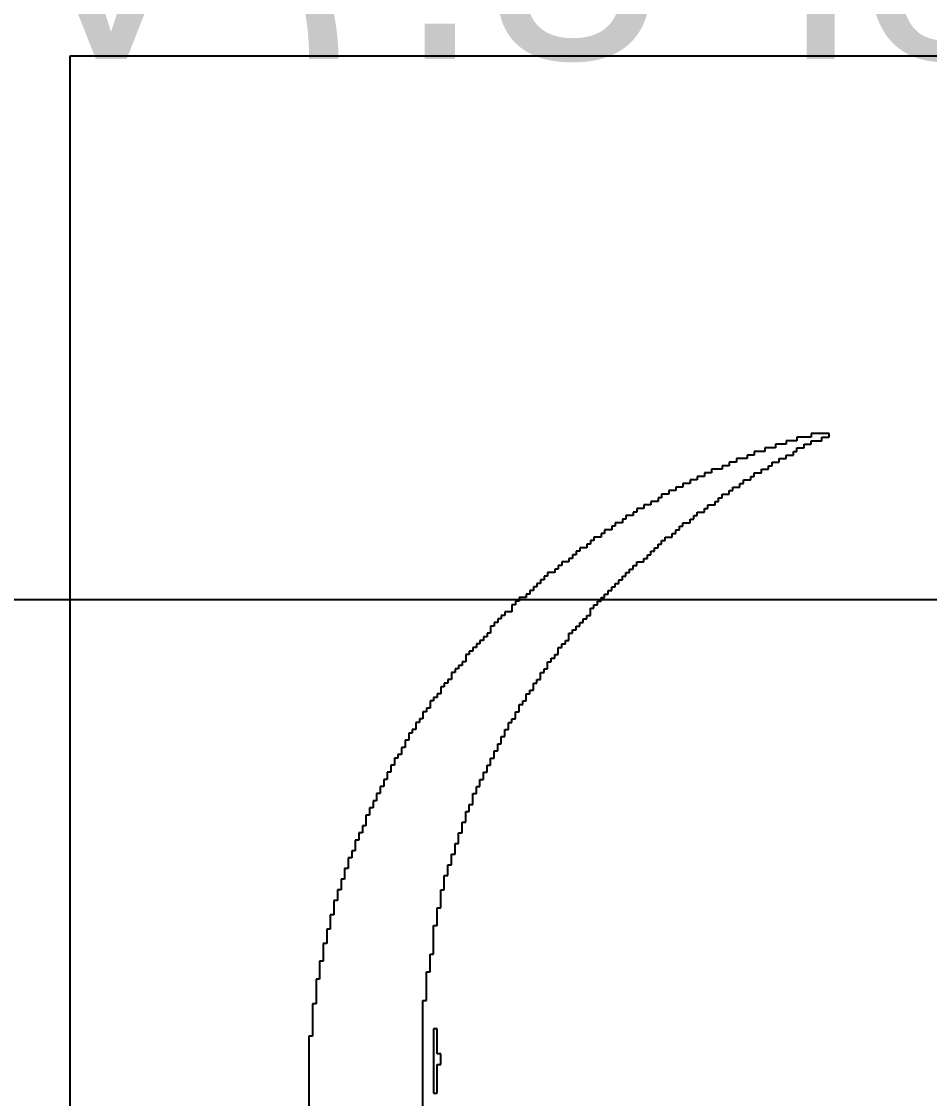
# Model space of a CAD drawing. Header units: inches. Extents: x -0.1 to 45, y 0.5 to 34.4.
# Drawn here: x 32.78 to 36.814, y 24.076 to 28.858 of the extents above; entities that cross this region are included whole.
import ezdxf

# ---------------------------------------------------------------- set-up
doc = ezdxf.new("R2010")
doc.units = ezdxf.units.IN
doc.styles.add('Arial', font='', dxfattribs={"height": 0.2})
doc.styles.get('Arial').set_extended_font_data('Arial')

msp = doc.modelspace()

# ---------------------------------------------------------------- linework, layer by layer
for p, q in [((32.9963, 20.1112), (32.9963, 28.7059)), ((32.9963, 28.7059), (41.6069, 28.7059)), ((36.3678, 27.0281), (36.2886, 27.0281)), ((36.2886, 27.0281), (36.2886, 27.0123)), ((36.3678, 27.0123), (36.3678, 27.0281)), ((36.1778, 26.9806), (36.1303, 26.9806)), ((36.1303, 26.9806), (36.1303, 26.9648)), ((36.2253, 26.9965), (36.1778, 26.9965)), ((36.1778, 26.9965), (36.1778, 26.9806)), ((36.2886, 27.0123), (36.2253, 27.0123)), ((36.2253, 27.0123), (36.2253, 26.9965)), ((36.257, 26.9648), (36.257, 26.9806)), ((36.257, 26.9806), (36.2886, 26.9806)), ((36.2886, 26.9806), (36.2886, 26.9965)), ((36.2886, 26.9965), (36.3361, 26.9965)), ((36.3361, 26.9965), (36.3361, 27.0123)), ((36.3361, 27.0123), (36.3678, 27.0123)), ((36.0354, 26.9332), (36.0037, 26.9332)), ((36.0037, 26.9332), (36.0037, 26.9173)), ((36.0828, 26.949), (36.0354, 26.949)), ((36.0354, 26.949), (36.0354, 26.9332)), ((36.1303, 26.9648), (36.0828, 26.9648)), ((36.0828, 26.9648), (36.0828, 26.949)), ((36.1778, 26.9173), (36.1778, 26.9332)), ((36.1778, 26.9332), (36.2095, 26.9332)), ((36.2095, 26.9332), (36.2095, 26.949)), ((36.2095, 26.949), (36.2253, 26.949)), ((36.2253, 26.949), (36.2253, 26.9648)), ((36.2253, 26.9648), (36.257, 26.9648)), ((35.9246, 26.8857), (35.8929, 26.8857)), ((35.8929, 26.8857), (35.8929, 26.8698)), ((35.9562, 26.9015), (35.9246, 26.9015)), ((35.9246, 26.9015), (35.9246, 26.8857)), ((36.0037, 26.9173), (35.9562, 26.9173)), ((35.9562, 26.9173), (35.9562, 26.9015)), ((36.0987, 26.8698), (36.0987, 26.8857)), ((36.0987, 26.8857), (36.1145, 26.8857)), ((36.1145, 26.8857), (36.1145, 26.9015)), ((36.1145, 26.9015), (36.1462, 26.9015)), ((36.1462, 26.9015), (36.1462, 26.9173)), ((36.1462, 26.9173), (36.1778, 26.9173)), ((35.8138, 26.8382), (35.7821, 26.8382)), ((35.7821, 26.8382), (35.7821, 26.8224)), ((35.8454, 26.854), (35.8138, 26.854)), ((35.8138, 26.854), (35.8138, 26.8382)), ((35.8929, 26.8698), (35.8454, 26.8698)), ((35.8454, 26.8698), (35.8454, 26.854)), ((36.0195, 26.8224), (36.0195, 26.8382)), ((36.0195, 26.8382), (36.0354, 26.8382)), ((36.0354, 26.8382), (36.0354, 26.854)), ((36.0354, 26.854), (36.067, 26.854)), ((36.067, 26.854), (36.067, 26.8698)), ((36.067, 26.8698), (36.0987, 26.8698)), ((35.7188, 26.7907), (35.6871, 26.7907)), ((35.6871, 26.7907), (35.6871, 26.7749)), ((35.7505, 26.8065), (35.7188, 26.8065)), ((35.7188, 26.8065), (35.7188, 26.7907)), ((35.7821, 26.8224), (35.7505, 26.8224)), ((35.7505, 26.8224), (35.7505, 26.8065)), ((35.9404, 26.7749), (35.9404, 26.7907)), ((35.9404, 26.7907), (35.972, 26.7907)), ((35.972, 26.7907), (35.972, 26.8065)), ((35.972, 26.8065), (35.9879, 26.8065)), ((35.9879, 26.8065), (35.9879, 26.8224)), ((35.9879, 26.8224), (36.0195, 26.8224)), ((35.6238, 26.7432), (35.608, 26.7432)), ((35.608, 26.7432), (35.608, 26.7274)), ((35.6555, 26.759), (35.6238, 26.759)), ((35.6238, 26.759), (35.6238, 26.7432)), ((35.6871, 26.7749), (35.6555, 26.7749)), ((35.6555, 26.7749), (35.6555, 26.759)), ((35.8771, 26.7274), (35.8771, 26.7432)), ((35.8771, 26.7432), (35.8929, 26.7432)), ((35.8929, 26.7432), (35.8929, 26.759)), ((35.8929, 26.759), (35.9246, 26.759)), ((35.9246, 26.759), (35.9246, 26.7749)), ((35.9246, 26.7749), (35.9404, 26.7749)), ((35.5447, 26.6957), (35.513, 26.6957)), ((35.513, 26.6957), (35.513, 26.6799)), ((35.5763, 26.7116), (35.5447, 26.7116)), ((35.5447, 26.7116), (35.5447, 26.6957)), ((35.608, 26.7274), (35.5763, 26.7274)), ((35.5763, 26.7274), (35.5763, 26.7116)), ((35.8138, 26.6799), (35.8138, 26.6957)), ((35.8138, 26.6957), (35.8296, 26.6957)), ((35.8296, 26.6957), (35.8296, 26.7116)), ((35.8296, 26.7116), (35.8613, 26.7116)), ((35.8613, 26.7116), (35.8613, 26.7274)), ((35.8613, 26.7274), (35.8771, 26.7274)), ((35.4655, 26.6482), (35.4497, 26.6482)), ((35.4497, 26.6482), (35.4497, 26.6324)), ((35.4972, 26.6641), (35.4655, 26.6641)), ((35.4655, 26.6641), (35.4655, 26.6482)), ((35.513, 26.6799), (35.4972, 26.6799)), ((35.4972, 26.6799), (35.4972, 26.6641)), ((35.7505, 26.6324), (35.7505, 26.6482)), ((35.7505, 26.6482), (35.7663, 26.6482)), ((35.7663, 26.6482), (35.7663, 26.6641)), ((35.7663, 26.6641), (35.7821, 26.6641)), ((35.7821, 26.6641), (35.7821, 26.6799)), ((35.7821, 26.6799), (35.8138, 26.6799)), ((35.4022, 26.6008), (35.3706, 26.6008)), ((35.3706, 26.6008), (35.3706, 26.5849)), ((35.4181, 26.6166), (35.4022, 26.6166)), ((35.4022, 26.6166), (35.4022, 26.6008)), ((35.4497, 26.6324), (35.4181, 26.6324)), ((35.4181, 26.6324), (35.4181, 26.6166)), ((35.6871, 26.5849), (35.6871, 26.6008)), ((35.6871, 26.6008), (35.703, 26.6008)), ((35.703, 26.6008), (35.703, 26.6166)), ((35.703, 26.6166), (35.7188, 26.6166)), ((35.7188, 26.6166), (35.7188, 26.6324)), ((35.7188, 26.6324), (35.7505, 26.6324)), ((35.3231, 26.5533), (35.3073, 26.5533)), ((35.3073, 26.5533), (35.3073, 26.5374)), ((35.3547, 26.5691), (35.3231, 26.5691)), ((35.3231, 26.5691), (35.3231, 26.5533)), ((35.3706, 26.5849), (35.3547, 26.5849)), ((35.3547, 26.5849), (35.3547, 26.5691)), ((35.6238, 26.5374), (35.6238, 26.5533)), ((35.6238, 26.5533), (35.6397, 26.5533)), ((35.6397, 26.5533), (35.6397, 26.5691)), ((35.6397, 26.5691), (35.6713, 26.5691)), ((35.6713, 26.5691), (35.6713, 26.5849)), ((35.6713, 26.5849), (35.6871, 26.5849)), ((35.2598, 26.5058), (35.2439, 26.5058)), ((35.2439, 26.5058), (35.2439, 26.49)), ((35.2914, 26.5216), (35.2598, 26.5216)), ((35.2598, 26.5216), (35.2598, 26.5058)), ((35.3073, 26.5374), (35.2914, 26.5374)), ((35.2914, 26.5374), (35.2914, 26.5216)), ((35.5763, 26.49), (35.5763, 26.5058)), ((35.5763, 26.5058), (35.5922, 26.5058)), ((35.5922, 26.5058), (35.5922, 26.5216)), ((35.5922, 26.5216), (35.608, 26.5216)), ((35.608, 26.5216), (35.608, 26.5374)), ((35.608, 26.5374), (35.6238, 26.5374)), ((35.2123, 26.4583), (35.1806, 26.4583)), ((35.1806, 26.4583), (35.1806, 26.4425)), ((35.2281, 26.4741), (35.2123, 26.4741)), ((35.2123, 26.4741), (35.2123, 26.4583)), ((35.2439, 26.49), (35.2281, 26.49)), ((35.2281, 26.49), (35.2281, 26.4741)), ((35.513, 26.4425), (35.513, 26.4583)), ((35.513, 26.4583), (35.5447, 26.4583)), ((35.5447, 26.4583), (35.5447, 26.4741)), ((35.5447, 26.4741), (35.5605, 26.4741)), ((35.5605, 26.4741), (35.5605, 26.49)), ((35.5605, 26.49), (35.5763, 26.49)), ((35.149, 26.4108), (35.1173, 26.4108)), ((35.1173, 26.4108), (35.1173, 26.395)), ((35.1648, 26.4266), (35.149, 26.4266)), ((35.149, 26.4266), (35.149, 26.4108)), ((35.1806, 26.4425), (35.1648, 26.4425)), ((35.1648, 26.4425), (35.1648, 26.4266)), ((35.4655, 26.395), (35.4655, 26.4108)), ((35.4655, 26.4108), (35.4814, 26.4108)), ((35.4814, 26.4108), (35.4814, 26.4266)), ((35.4814, 26.4266), (35.4972, 26.4266)), ((35.4972, 26.4266), (35.4972, 26.4425)), ((35.4972, 26.4425), (35.513, 26.4425)), ((35.0698, 26.3475), (35.054, 26.3475)), ((35.054, 26.3475), (35.054, 26.3317)), ((35.0857, 26.3633), (35.0698, 26.3633)), ((35.0698, 26.3633), (35.0698, 26.3475)), ((35.1015, 26.3792), (35.0857, 26.3792)), ((35.0857, 26.3792), (35.0857, 26.3633)), ((35.1173, 26.395), (35.1015, 26.395)), ((35.1015, 26.395), (35.1015, 26.3792)), ((35.4022, 26.3317), (35.4022, 26.3475)), ((35.4022, 26.3475), (35.4181, 26.3475)), ((35.4181, 26.3475), (35.4181, 26.3633)), ((35.4181, 26.3633), (35.4339, 26.3633)), ((35.4339, 26.3633), (35.4339, 26.3792)), ((35.4339, 26.3792), (35.4497, 26.3792)), ((35.4497, 26.3792), (35.4497, 26.395)), ((35.4497, 26.395), (35.4655, 26.395)), ((35.0224, 26.3), (34.9907, 26.3)), ((34.9907, 26.3), (34.9907, 26.2842)), ((35.0382, 26.3158), (35.0224, 26.3158)), ((35.0224, 26.3158), (35.0224, 26.3)), ((35.054, 26.3317), (35.0382, 26.3317)), ((35.0382, 26.3317), (35.0382, 26.3158)), ((35.3547, 26.2842), (35.3547, 26.3)), ((35.3547, 26.3), (35.3706, 26.3)), ((35.3706, 26.3), (35.3706, 26.3158)), ((35.3706, 26.3158), (35.3864, 26.3158)), ((35.3864, 26.3158), (35.3864, 26.3317)), ((35.3864, 26.3317), (35.4022, 26.3317)), ((44.9302, 26.2907), (26.9302, 26.2907)), ((34.9749, 26.2684), (34.959, 26.2684)), ((34.959, 26.2684), (34.959, 26.2367)), ((34.9907, 26.2842), (34.9749, 26.2842)), ((34.9749, 26.2842), (34.9749, 26.2684)), ((35.3073, 26.2209), (35.3073, 26.2525)), ((35.3073, 26.2525), (35.3231, 26.2525)), ((35.3231, 26.2525), (35.3231, 26.2684)), ((35.3231, 26.2684), (35.3389, 26.2684)), ((35.3389, 26.2684), (35.3389, 26.2842)), ((35.3389, 26.2842), (35.3547, 26.2842)), ((34.9116, 26.2051), (34.8957, 26.2051)), ((34.8957, 26.2051), (34.8957, 26.1892)), ((34.9274, 26.2209), (34.9116, 26.2209)), ((34.9116, 26.2209), (34.9116, 26.2051)), ((34.959, 26.2367), (34.9274, 26.2367)), ((34.9274, 26.2367), (34.9274, 26.2209)), ((35.2756, 26.1892), (35.2756, 26.2051)), ((35.2756, 26.2051), (35.2914, 26.2051)), ((35.2914, 26.2051), (35.2914, 26.2209)), ((35.2914, 26.2209), (35.3073, 26.2209)), ((34.8799, 26.1734), (34.8641, 26.1734)), ((34.8641, 26.1734), (34.8641, 26.1417)), ((34.8957, 26.1892), (34.8799, 26.1892)), ((34.8799, 26.1892), (34.8799, 26.1734)), ((35.2281, 26.1417), (35.2281, 26.1576)), ((35.2281, 26.1576), (35.2439, 26.1576)), ((35.2439, 26.1576), (35.2439, 26.1734)), ((35.2439, 26.1734), (35.2598, 26.1734)), ((35.2598, 26.1734), (35.2598, 26.1892)), ((35.2598, 26.1892), (35.2756, 26.1892)), ((34.8324, 26.1101), (34.8166, 26.1101)), ((34.8166, 26.1101), (34.8166, 26.0943)), ((34.8482, 26.1259), (34.8324, 26.1259)), ((34.8324, 26.1259), (34.8324, 26.1101)), ((34.8641, 26.1417), (34.8482, 26.1417)), ((34.8482, 26.1417), (34.8482, 26.1259)), ((35.1965, 26.0943), (35.1965, 26.1101)), ((35.1965, 26.1101), (35.2123, 26.1101)), ((35.2123, 26.1101), (35.2123, 26.1417)), ((35.2123, 26.1417), (35.2281, 26.1417)), ((34.7849, 26.0626), (34.7691, 26.0626)), ((34.7691, 26.0626), (34.7691, 26.0468)), ((34.8008, 26.0784), (34.7849, 26.0784)), ((34.7849, 26.0784), (34.7849, 26.0626)), ((34.8166, 26.0943), (34.8008, 26.0943)), ((34.8008, 26.0943), (34.8008, 26.0784)), ((35.1648, 26.0468), (35.1648, 26.0784)), ((35.1648, 26.0784), (35.1806, 26.0784)), ((35.1806, 26.0784), (35.1806, 26.0943)), ((35.1806, 26.0943), (35.1965, 26.0943)), ((34.7533, 26.0151), (34.7374, 26.0151)), ((34.7374, 26.0151), (34.7374, 25.9993)), ((34.7691, 26.0468), (34.7533, 26.0468)), ((34.7533, 26.0468), (34.7533, 26.0151)), ((35.1173, 25.9835), (35.1173, 26.0151)), ((35.1173, 26.0151), (35.1331, 26.0151)), ((35.1331, 26.0151), (35.1331, 26.0309)), ((35.1331, 26.0309), (35.149, 26.0309)), ((35.149, 26.0309), (35.149, 26.0468)), ((35.149, 26.0468), (35.1648, 26.0468)), ((34.7058, 25.9676), (34.69, 25.9676)), ((34.69, 25.9676), (34.69, 25.936)), ((34.7216, 25.9835), (34.7058, 25.9835)), ((34.7058, 25.9835), (34.7058, 25.9676)), ((34.7374, 25.9993), (34.7216, 25.9993)), ((34.7216, 25.9993), (34.7216, 25.9835)), ((35.0857, 25.936), (35.0857, 25.9676)), ((35.0857, 25.9676), (35.1015, 25.9676)), ((35.1015, 25.9676), (35.1015, 25.9835)), ((35.1015, 25.9835), (35.1173, 25.9835)), ((34.6741, 25.9201), (34.6583, 25.9201)), ((34.6583, 25.9201), (34.6583, 25.9043)), ((34.69, 25.936), (34.6741, 25.936)), ((34.6741, 25.936), (34.6741, 25.9201)), ((35.054, 25.8885), (35.054, 25.9201)), ((35.054, 25.9201), (35.0698, 25.9201)), ((35.0698, 25.9201), (35.0698, 25.936)), ((35.0698, 25.936), (35.0857, 25.936)), ((34.6425, 25.8727), (34.6266, 25.8727)), ((34.6266, 25.8727), (34.6266, 25.8568)), ((34.6583, 25.9043), (34.6425, 25.9043)), ((34.6425, 25.9043), (34.6425, 25.8727)), ((35.0224, 25.841), (35.0224, 25.8727)), ((35.0224, 25.8727), (35.0382, 25.8727)), ((35.0382, 25.8727), (35.0382, 25.8885)), ((35.0382, 25.8885), (35.054, 25.8885)), ((34.6108, 25.841), (34.595, 25.841)), ((34.595, 25.841), (34.595, 25.8093)), ((34.6266, 25.8568), (34.6108, 25.8568)), ((34.6108, 25.8568), (34.6108, 25.841)), ((34.9907, 25.7935), (34.9907, 25.8252)), ((34.9907, 25.8252), (35.0065, 25.8252)), ((35.0065, 25.8252), (35.0065, 25.841)), ((35.0065, 25.841), (35.0224, 25.841)), ((34.5792, 25.7935), (34.5633, 25.7935)), ((34.5633, 25.7935), (34.5633, 25.7619)), ((34.595, 25.8093), (34.5792, 25.8093)), ((34.5792, 25.8093), (34.5792, 25.7935)), ((34.9749, 25.7619), (34.9749, 25.7935)), ((34.9749, 25.7935), (34.9907, 25.7935)), ((34.5475, 25.746), (34.5317, 25.746)), ((34.5317, 25.746), (34.5317, 25.7144)), ((34.5633, 25.7619), (34.5475, 25.7619)), ((34.5475, 25.7619), (34.5475, 25.746)), ((34.9432, 25.7144), (34.9432, 25.746)), ((34.9432, 25.746), (34.959, 25.746)), ((34.959, 25.746), (34.959, 25.7619)), ((34.959, 25.7619), (34.9749, 25.7619)), ((34.5158, 25.6985), (34.5, 25.6985)), ((34.5, 25.6985), (34.5, 25.6669)), ((34.5317, 25.7144), (34.5158, 25.7144)), ((34.5158, 25.7144), (34.5158, 25.6985)), ((34.9116, 25.6511), (34.9116, 25.6827)), ((34.9116, 25.6827), (34.9274, 25.6827)), ((34.9274, 25.6827), (34.9274, 25.7144)), ((34.9274, 25.7144), (34.9432, 25.7144)), ((34.4842, 25.6352), (34.4684, 25.6352)), ((34.4684, 25.6352), (34.4684, 25.6036)), ((34.5, 25.6669), (34.4842, 25.6669)), ((34.4842, 25.6669), (34.4842, 25.6352)), ((34.8957, 25.6194), (34.8957, 25.6511)), ((34.8957, 25.6511), (34.9116, 25.6511)), ((34.4525, 25.5877), (34.4367, 25.5877)), ((34.4367, 25.5877), (34.4367, 25.5561)), ((34.4684, 25.6036), (34.4525, 25.6036)), ((34.4525, 25.6036), (34.4525, 25.5877)), ((34.8641, 25.5561), (34.8641, 25.5877)), ((34.8641, 25.5877), (34.8799, 25.5877)), ((34.8799, 25.5877), (34.8799, 25.6194)), ((34.8799, 25.6194), (34.8957, 25.6194)), ((34.4367, 25.5561), (34.4209, 25.5561)), ((34.4209, 25.5561), (34.4209, 25.5244)), ((34.8482, 25.5244), (34.8482, 25.5561)), ((34.8482, 25.5561), (34.8641, 25.5561)), ((34.405, 25.4928), (34.3892, 25.4928)), ((34.3892, 25.4928), (34.3892, 25.4611)), ((34.4209, 25.5244), (34.405, 25.5244)), ((34.405, 25.5244), (34.405, 25.4928)), ((34.8166, 25.4611), (34.8166, 25.4928)), ((34.8166, 25.4928), (34.8324, 25.4928)), ((34.8324, 25.4928), (34.8324, 25.5244)), ((34.8324, 25.5244), (34.8482, 25.5244)), ((34.3892, 25.4611), (34.3734, 25.4611)), ((34.3734, 25.4611), (34.3734, 25.4295)), ((34.8008, 25.4295), (34.8008, 25.4611)), ((34.8008, 25.4611), (34.8166, 25.4611)), ((34.3576, 25.3978), (34.3417, 25.3978)), ((34.3417, 25.3978), (34.3417, 25.3661)), ((34.3734, 25.4295), (34.3576, 25.4295)), ((34.3576, 25.4295), (34.3576, 25.3978)), ((34.7849, 25.382), (34.7849, 25.4295)), ((34.7849, 25.4295), (34.8008, 25.4295)), ((34.3417, 25.3661), (34.3259, 25.3661)), ((34.3259, 25.3661), (34.3259, 25.3345)), ((34.7533, 25.3028), (34.7533, 25.3503)), ((34.7533, 25.3503), (34.7691, 25.3503)), ((34.7691, 25.3503), (34.7691, 25.382)), ((34.7691, 25.382), (34.7849, 25.382)), ((34.3259, 25.3345), (34.3101, 25.3345)), ((34.3101, 25.3345), (34.3101, 25.287)), ((34.7374, 25.2554), (34.7374, 25.3028)), ((34.7374, 25.3028), (34.7533, 25.3028)), ((34.2942, 25.2554), (34.2784, 25.2554)), ((34.2784, 25.2554), (34.2784, 25.2237)), ((34.3101, 25.287), (34.2942, 25.287)), ((34.2942, 25.287), (34.2942, 25.2554)), ((34.7216, 25.2079), (34.7216, 25.2554)), ((34.7216, 25.2554), (34.7374, 25.2554)), ((34.2784, 25.2237), (34.2626, 25.2237)), ((34.2626, 25.2237), (34.2626, 25.1762)), ((34.7058, 25.1604), (34.7058, 25.2079)), ((34.7058, 25.2079), (34.7216, 25.2079)), ((34.2626, 25.1762), (34.2468, 25.1762)), ((34.2468, 25.1762), (34.2468, 25.1446)), ((34.69, 25.1129), (34.69, 25.1604)), ((34.69, 25.1604), (34.7058, 25.1604)), ((34.2468, 25.1446), (34.2309, 25.1446)), ((34.2309, 25.1446), (34.2309, 25.0971)), ((34.6741, 25.0654), (34.6741, 25.1129)), ((34.6741, 25.1129), (34.69, 25.1129)), ((34.2309, 25.0971), (34.2151, 25.0971)), ((34.2151, 25.0971), (34.2151, 25.0496)), ((34.6583, 25.0021), (34.6583, 25.0654)), ((34.6583, 25.0654), (34.6741, 25.0654)), ((34.2151, 25.0496), (34.1993, 25.0496)), ((34.1993, 25.0496), (34.1993, 25.0021)), ((34.1993, 25.0021), (34.1834, 25.0021)), ((34.1834, 25.0021), (34.1834, 24.9546)), ((34.6425, 24.923), (34.6425, 25.0021)), ((34.6425, 25.0021), (34.6583, 25.0021)), ((34.1834, 24.9546), (34.1676, 24.9546)), ((34.1676, 24.9546), (34.1676, 24.8913)), ((34.6266, 24.8438), (34.6266, 24.923)), ((34.6266, 24.923), (34.6425, 24.923)), ((34.1676, 24.8913), (34.1518, 24.8913)), ((34.1518, 24.8913), (34.1518, 24.828)), ((34.1518, 24.828), (34.136, 24.828)), ((34.136, 24.828), (34.136, 24.7647)), ((34.6108, 24.7172), (34.6108, 24.8438)), ((34.6108, 24.8438), (34.6266, 24.8438)), ((34.136, 24.7647), (34.1201, 24.7647)), ((34.1201, 24.7647), (34.1201, 24.6855)), ((34.1201, 24.6855), (34.1043, 24.6855)), ((34.1043, 24.6855), (34.1043, 24.6064)), ((34.595, 24.638), (34.595, 24.7172)), ((34.595, 24.7172), (34.6108, 24.7172)), ((34.5792, 24.5114), (34.5792, 24.638)), ((34.5792, 24.638), (34.595, 24.638)), ((34.1043, 24.6064), (34.0885, 24.6064)), ((34.0885, 24.6064), (34.0885, 24.4956)), ((34.0885, 24.4956), (34.0727, 24.4956)), ((34.0727, 24.4956), (34.0727, 24.3531)), ((34.5633, 23.9416), (34.5633, 24.5114)), ((34.5633, 24.5114), (34.5792, 24.5114)), ((34.0727, 24.3531), (34.0568, 24.3531)), ((34.0568, 24.3531), (34.0568, 23.8466)), ((34.6266, 24.3848), (34.6108, 24.3848)), ((34.6108, 24.3848), (34.6108, 24.1632)), ((34.6266, 24.274), (34.6266, 24.3848)), ((34.6425, 24.274), (34.6266, 24.274)), ((34.6425, 24.2265), (34.6425, 24.274)), ((34.6266, 24.0999), (34.6266, 24.2265)), ((34.6266, 24.2265), (34.6425, 24.2265)), ((34.6108, 24.1632), (34.6108, 24.1474)), ((34.6108, 24.1474), (34.6108, 24.0999)), ((34.6108, 24.0999), (34.6266, 24.0999))]:
    msp.add_line(p, q)

# ---------------------------------------------------------------- texts
at = {"style": 'Arial', "text_generation_flag": 2}
msp.add_text('For 3.7V single-cell Battery', height=1.016, dxfattribs=at).set_placement((38.1476, 28.691))

doc.saveas('drawing.dxf')
